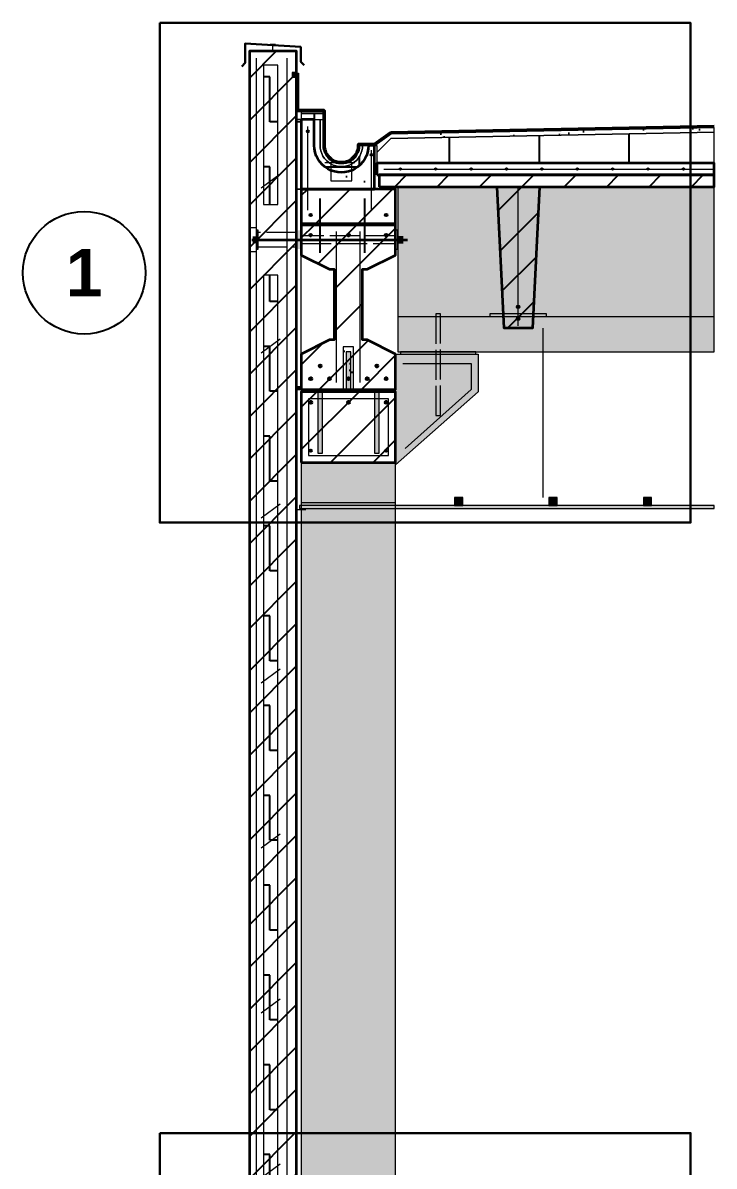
# Model space of a CAD drawing. Header units: millimetres. Extents: x 6 to 4194, y 6 to 5934.
# Drawn here: x 2534 to 3120, y 2162 to 3132 of the extents above; entities that cross this region are included whole.
import ezdxf
from ezdxf.enums import TextEntityAlignment as Align

# ---------------------------------------------------------------- set-up
doc = ezdxf.new("R2010")
doc.units = ezdxf.units.MM
doc.header["$LTSCALE"] = 20
doc.linetypes.add('DASHED', pattern=[1.524, 1.27, -0.254])
for name, color, linetype in [('A-ACERO', 250, 'Continuous'), ('A-AISLACION-EPS', 50, 'Continuous'), ('A-AISLACION-LANA', 40, 'Continuous'), ('A-ALUMINIO', 253, 'Continuous'), ('A-ARMADURAS', 14, 'Continuous'), ('A-BARRERAS-MEMBRANAS', 7, 'Continuous'), ('A-CONTORNOS', 7, 'Continuous'), ('A-GROUT', 251, 'Continuous'), ('A-HORMIGON-INSITU', 33, 'Continuous'), ('A-HORMIGON-PREMOLDEADO', 8, 'Continuous'), ('A-MORTERO-CARPETAS', 252, 'Continuous'), ('A-NEOPRENO-SELLADORES', 7, 'Continuous'), ('A-PROYECCION-OCULTO', 8, 'DASHED'), ('A-VISTA', 8, 'Continuous'), ('X-REFERENCIAS', 1, 'Continuous')]:
    doc.layers.add(name, color=color, linetype=linetype)
doc.styles.add('ARIAL-B', font='arialbd.ttf')

msp = doc.modelspace()

# ---------------------------------------------------------------- hatches: boundary and pattern name
at = {"layer": 'A-ACERO', "true_color": 0x888888}
h = msp.add_hatch(color=252, dxfattribs=at)
h.dxf.hatch_style = 1
h.paths.add_polyline_path([(2726, 3108), (2766, 3108), (2766, 3109.2), (2726, 3109.2)])
at = {"layer": 'A-ACERO', "true_color": 0x3b3b3b}
h = msp.add_hatch(color=250, dxfattribs=at)
h.dxf.hatch_style = 1
h.paths.add_polyline_path([(2732, 2940), (2733.6, 2940), (2733.6, 2956), (2732, 2956)])
h = msp.add_hatch(color=250, dxfattribs=at)
h.dxf.hatch_style = 1
h.paths.add_polyline_path([(2850, 2940), (2852, 2940), (2852, 2956), (2850, 2956)])
h = msp.add_hatch(color=250, dxfattribs=at)
h.dxf.hatch_style = 1
h.paths.add_polyline_path([(2808, 2819), (2812, 2819), (2812, 2853), (2808, 2853)])
h = msp.add_hatch(color=250, dxfattribs=at)
h.dxf.hatch_style = 1
h.paths.add_polyline_path([(2784, 2767), (2788, 2767), (2788, 2819), (2784, 2819)])
h = msp.add_hatch(color=250, dxfattribs=at)
h.dxf.hatch_style = 1
h.paths.add_polyline_path([(2832, 2767), (2836, 2767), (2836, 2819), (2832, 2819)])
at = {"layer": 'A-AISLACION-EPS'}
h = msp.add_hatch(dxfattribs=at)
h.set_pattern_fill('ZIGZAG', color=256, scale=6, angle=90)
h.paths.add_polyline_path([(2738, 2978), (2750, 2978), (2750, 3096), (2738, 3096)])
h = msp.add_hatch(dxfattribs=at)
h.set_pattern_fill('ZIGZAG', color=256, scale=6, angle=90)
h.paths.add_polyline_path([(2766, 2991), (2770, 2991), (2770, 3050), (2766, 3050)])
h = msp.add_hatch(dxfattribs=at)
h.set_pattern_fill('ZIGZAG', color=256, scale=6)
h.paths.add_polyline_path([(2770, 3050), (2789, 3050), (2789, 3055), (2770, 3055)])
h = msp.add_hatch(dxfattribs=at)
h.set_pattern_fill('ZIGZAG', color=256, scale=6)
h.paths.add_polyline_path([(2827, 3028), (2826.8, 3025), (2826.22, 3022.05), (2825.25, 3019.2), (2823.92, 3016.5), (2822.25, 3014), (2820.26, 3011.74), (2818, 3009.75), (2815.5, 3008.08), (2812.8, 3006.75), (2809.95, 3005.78), (2807, 3005.2), (2804, 3005), (2801, 3005.2), (2798.05, 3005.78), (2795.2, 3006.75), (2792.5, 3008.08), (2790, 3009.75), (2787.74, 3011.74), (2785.75, 3014), (2784.08, 3016.5), (2782.75, 3019.2), (2781.78, 3022.05), (2781.2, 3025), (2781, 3028), (2781, 3050), (2786, 3050), (2786, 3028), (2786.15, 3025.65), (2786.61, 3023.34), (2787.37, 3021.11), (2788.41, 3019), (2789.72, 3017.04), (2791.27, 3015.27), (2793.04, 3013.72), (2795, 3012.41), (2797.11, 3011.37), (2799.34, 3010.61), (2801.65, 3010.15), (2804, 3010), (2806.35, 3010.15), (2808.66, 3010.61), (2810.89, 3011.37), (2813, 3012.41), (2814.96, 3013.72), (2816.73, 3015.27), (2818.28, 3017.04), (2819.59, 3019), (2820.63, 3021.11), (2821.39, 3023.34), (2821.85, 3025.65), (2822, 3028)])
h = msp.add_hatch(dxfattribs=at)
h.set_pattern_fill('ZIGZAG', color=256, scale=6)
h.paths.add_polyline_path([(2834, 3013.6), (3120, 3013.6), (3120, 3039.32), (2846, 3033.84), (2834, 3022)])
h = msp.add_hatch(dxfattribs=at)
h.set_pattern_fill('ZIGZAG', color=256, scale=6, angle=90)
h.paths.add_polyline_path([(2738, 2078), (2750, 2078), (2750, 2918), (2738, 2918)])
at = {"layer": 'A-AISLACION-LANA'}
h = msp.add_hatch(dxfattribs=at)
h.set_pattern_fill('INSUL', color=256, scale=3, angle=90)
h.paths.add_polyline_path([(2766, 2821), (2770, 2821), (2770, 2991), (2766, 2991)])
at = {"layer": 'A-ALUMINIO', "true_color": 0x9aa3ab}
h = msp.add_hatch(color=253, dxfattribs=at)
h.dxf.hatch_style = 1
h.paths.add_polyline_path([(2900, 2722.5), (2907, 2722.5), (2907, 2729.4), (2900, 2729.4)])
h = msp.add_hatch(color=253, dxfattribs=at)
h.dxf.hatch_style = 1
h.paths.add_polyline_path([(2980, 2722.5), (2987, 2722.5), (2987, 2729.4), (2980, 2729.4)])
h = msp.add_hatch(color=253, dxfattribs=at)
h.dxf.hatch_style = 1
h.paths.add_polyline_path([(3060, 2722.5), (3067, 2722.5), (3067, 2729.4), (3060, 2729.4)])
at = {"layer": 'A-ARMADURAS'}
h = msp.add_hatch(color=256, dxfattribs=at)
h.dxf.hatch_style = 1
h.paths.add_polyline_path([(2776.48, 3040), (2776.44, 3040.27), (2776.31, 3040.52), (2776.12, 3040.71), (2775.87, 3040.84), (2775.6, 3040.88), (2775.33, 3040.84), (2775.08, 3040.71), (2774.89, 3040.52), (2774.76, 3040.27), (2774.72, 3040), (2774.76, 3039.73), (2774.89, 3039.48), (2775.08, 3039.29), (2775.33, 3039.16), (2775.6, 3039.12), (2775.87, 3039.16), (2776.12, 3039.29), (2776.31, 3039.48), (2776.44, 3039.73)])
h = msp.add_hatch(color=256, dxfattribs=at)
h.dxf.hatch_style = 1
h.paths.add_polyline_path([(2830.48, 3020), (2830.44, 3020.27), (2830.31, 3020.52), (2830.12, 3020.71), (2829.87, 3020.84), (2829.6, 3020.88), (2829.33, 3020.84), (2829.08, 3020.71), (2828.89, 3020.52), (2828.76, 3020.27), (2828.72, 3020), (2828.76, 3019.73), (2828.89, 3019.48), (2829.08, 3019.29), (2829.33, 3019.16), (2829.6, 3019.12), (2829.87, 3019.16), (2830.12, 3019.29), (2830.31, 3019.48), (2830.44, 3019.73)])
h = msp.add_hatch(color=256, dxfattribs=at)
h.dxf.hatch_style = 1
h.paths.add_polyline_path([(2854.68, 3008), (2854.65, 3008.21), (2854.55, 3008.4), (2854.4, 3008.55), (2854.21, 3008.65), (2854, 3008.68), (2853.79, 3008.65), (2853.6, 3008.55), (2853.45, 3008.4), (2853.35, 3008.21), (2853.32, 3008), (2853.35, 3007.79), (2853.45, 3007.6), (2853.6, 3007.45), (2853.79, 3007.35), (2854, 3007.32), (2854.21, 3007.35), (2854.4, 3007.45), (2854.55, 3007.6), (2854.65, 3007.79)])
h = msp.add_hatch(color=256, dxfattribs=at)
h.dxf.hatch_style = 1
h.paths.add_polyline_path([(2884.68, 3008), (2884.65, 3008.21), (2884.55, 3008.4), (2884.4, 3008.55), (2884.21, 3008.65), (2884, 3008.68), (2883.79, 3008.65), (2883.6, 3008.55), (2883.45, 3008.4), (2883.35, 3008.21), (2883.32, 3008), (2883.35, 3007.79), (2883.45, 3007.6), (2883.6, 3007.45), (2883.79, 3007.35), (2884, 3007.32), (2884.21, 3007.35), (2884.4, 3007.45), (2884.55, 3007.6), (2884.65, 3007.79)])
h = msp.add_hatch(color=256, dxfattribs=at)
h.dxf.hatch_style = 1
h.paths.add_polyline_path([(2914.68, 3008), (2914.65, 3008.21), (2914.55, 3008.4), (2914.4, 3008.55), (2914.21, 3008.65), (2914, 3008.68), (2913.79, 3008.65), (2913.6, 3008.55), (2913.45, 3008.4), (2913.35, 3008.21), (2913.32, 3008), (2913.35, 3007.79), (2913.45, 3007.6), (2913.6, 3007.45), (2913.79, 3007.35), (2914, 3007.32), (2914.21, 3007.35), (2914.4, 3007.45), (2914.55, 3007.6), (2914.65, 3007.79)])
h = msp.add_hatch(color=256, dxfattribs=at)
h.dxf.hatch_style = 1
h.paths.add_polyline_path([(2944.68, 3008), (2944.65, 3008.21), (2944.55, 3008.4), (2944.4, 3008.55), (2944.21, 3008.65), (2944, 3008.68), (2943.79, 3008.65), (2943.6, 3008.55), (2943.45, 3008.4), (2943.35, 3008.21), (2943.32, 3008), (2943.35, 3007.79), (2943.45, 3007.6), (2943.6, 3007.45), (2943.79, 3007.35), (2944, 3007.32), (2944.21, 3007.35), (2944.4, 3007.45), (2944.55, 3007.6), (2944.65, 3007.79)])
h = msp.add_hatch(color=256, dxfattribs=at)
h.dxf.hatch_style = 1
h.paths.add_polyline_path([(2974.68, 3008), (2974.65, 3008.21), (2974.55, 3008.4), (2974.4, 3008.55), (2974.21, 3008.65), (2974, 3008.68), (2973.79, 3008.65), (2973.6, 3008.55), (2973.45, 3008.4), (2973.35, 3008.21), (2973.32, 3008), (2973.35, 3007.79), (2973.45, 3007.6), (2973.6, 3007.45), (2973.79, 3007.35), (2974, 3007.32), (2974.21, 3007.35), (2974.4, 3007.45), (2974.55, 3007.6), (2974.65, 3007.79)])
h = msp.add_hatch(color=256, dxfattribs=at)
h.dxf.hatch_style = 1
h.paths.add_polyline_path([(3004.68, 3008), (3004.65, 3008.21), (3004.55, 3008.4), (3004.4, 3008.55), (3004.21, 3008.65), (3004, 3008.68), (3003.79, 3008.65), (3003.6, 3008.55), (3003.45, 3008.4), (3003.35, 3008.21), (3003.32, 3008), (3003.35, 3007.79), (3003.45, 3007.6), (3003.6, 3007.45), (3003.79, 3007.35), (3004, 3007.32), (3004.21, 3007.35), (3004.4, 3007.45), (3004.55, 3007.6), (3004.65, 3007.79)])
h = msp.add_hatch(color=256, dxfattribs=at)
h.dxf.hatch_style = 1
h.paths.add_polyline_path([(3034.68, 3008), (3034.65, 3008.21), (3034.55, 3008.4), (3034.4, 3008.55), (3034.21, 3008.65), (3034, 3008.68), (3033.79, 3008.65), (3033.6, 3008.55), (3033.45, 3008.4), (3033.35, 3008.21), (3033.32, 3008), (3033.35, 3007.79), (3033.45, 3007.6), (3033.6, 3007.45), (3033.79, 3007.35), (3034, 3007.32), (3034.21, 3007.35), (3034.4, 3007.45), (3034.55, 3007.6), (3034.65, 3007.79)])
h = msp.add_hatch(color=256, dxfattribs=at)
h.dxf.hatch_style = 1
h.paths.add_polyline_path([(3064.68, 3008), (3064.65, 3008.21), (3064.55, 3008.4), (3064.4, 3008.55), (3064.21, 3008.65), (3064, 3008.68), (3063.79, 3008.65), (3063.6, 3008.55), (3063.45, 3008.4), (3063.35, 3008.21), (3063.32, 3008), (3063.35, 3007.79), (3063.45, 3007.6), (3063.6, 3007.45), (3063.79, 3007.35), (3064, 3007.32), (3064.21, 3007.35), (3064.4, 3007.45), (3064.55, 3007.6), (3064.65, 3007.79)])
h = msp.add_hatch(color=256, dxfattribs=at)
h.dxf.hatch_style = 1
h.paths.add_polyline_path([(3094.68, 3008), (3094.65, 3008.21), (3094.55, 3008.4), (3094.4, 3008.55), (3094.21, 3008.65), (3094, 3008.68), (3093.79, 3008.65), (3093.6, 3008.55), (3093.45, 3008.4), (3093.35, 3008.21), (3093.32, 3008), (3093.35, 3007.79), (3093.45, 3007.6), (3093.6, 3007.45), (3093.79, 3007.35), (3094, 3007.32), (3094.21, 3007.35), (3094.4, 3007.45), (3094.55, 3007.6), (3094.65, 3007.79)])
h = msp.add_hatch(color=256, dxfattribs=at)
h.dxf.hatch_style = 1
h.paths.add_polyline_path([(2779.04, 2969), (2778.99, 2969.32), (2778.84, 2969.61), (2778.61, 2969.84), (2778.32, 2969.99), (2778, 2970.04), (2777.68, 2969.99), (2777.39, 2969.84), (2777.16, 2969.61), (2777.01, 2969.32), (2776.96, 2969), (2777.01, 2968.68), (2777.16, 2968.39), (2777.39, 2968.16), (2777.68, 2968.01), (2778, 2967.96), (2778.32, 2968.01), (2778.61, 2968.16), (2778.84, 2968.39), (2778.99, 2968.68)])
h = msp.add_hatch(color=256, dxfattribs=at)
h.dxf.hatch_style = 1
h.paths.add_polyline_path([(2843.04, 2969), (2842.99, 2969.32), (2842.84, 2969.61), (2842.61, 2969.84), (2842.32, 2969.99), (2842, 2970.04), (2841.68, 2969.99), (2841.39, 2969.84), (2841.16, 2969.61), (2841.01, 2969.32), (2840.96, 2969), (2841.01, 2968.68), (2841.16, 2968.39), (2841.39, 2968.16), (2841.68, 2968.01), (2842, 2967.96), (2842.32, 2968.01), (2842.61, 2968.16), (2842.84, 2968.39), (2842.99, 2968.68)])
h = msp.add_hatch(color=256, dxfattribs=at)
h.dxf.hatch_style = 1
h.paths.add_polyline_path([(2779.12, 2952), (2779.07, 2952.35), (2778.91, 2952.66), (2778.66, 2952.91), (2778.35, 2953.07), (2778, 2953.12), (2777.65, 2953.07), (2777.34, 2952.91), (2777.09, 2952.66), (2776.93, 2952.35), (2776.88, 2952), (2776.93, 2951.65), (2777.09, 2951.34), (2777.34, 2951.09), (2777.65, 2950.93), (2778, 2950.88), (2778.35, 2950.93), (2778.66, 2951.09), (2778.91, 2951.34), (2779.07, 2951.65)])
h = msp.add_hatch(color=256, dxfattribs=at)
h.dxf.hatch_style = 1
h.paths.add_polyline_path([(2811.12, 2952), (2811.07, 2952.35), (2810.91, 2952.66), (2810.66, 2952.91), (2810.35, 2953.07), (2810, 2953.12), (2809.65, 2953.07), (2809.34, 2952.91), (2809.09, 2952.66), (2808.93, 2952.35), (2808.88, 2952), (2808.93, 2951.65), (2809.09, 2951.34), (2809.34, 2951.09), (2809.65, 2950.93), (2810, 2950.88), (2810.35, 2950.93), (2810.66, 2951.09), (2810.91, 2951.34), (2811.07, 2951.65)])
h = msp.add_hatch(color=256, dxfattribs=at)
h.dxf.hatch_style = 1
h.paths.add_polyline_path([(2843.12, 2952), (2843.07, 2952.35), (2842.91, 2952.66), (2842.66, 2952.91), (2842.35, 2953.07), (2842, 2953.12), (2841.65, 2953.07), (2841.34, 2952.91), (2841.09, 2952.66), (2840.93, 2952.35), (2840.88, 2952), (2840.93, 2951.65), (2841.09, 2951.34), (2841.34, 2951.09), (2841.65, 2950.93), (2842, 2950.88), (2842.35, 2950.93), (2842.66, 2951.09), (2842.91, 2951.34), (2843.07, 2951.65)])
h = msp.add_hatch(color=256, dxfattribs=at)
h.dxf.hatch_style = 1
h.paths.add_polyline_path([(2955.2, 2891), (2955.14, 2891.37), (2954.97, 2891.71), (2954.71, 2891.97), (2954.37, 2892.14), (2954, 2892.2), (2953.63, 2892.14), (2953.29, 2891.97), (2953.03, 2891.71), (2952.86, 2891.37), (2952.8, 2891), (2952.86, 2890.63), (2953.03, 2890.29), (2953.29, 2890.03), (2953.63, 2889.86), (2954, 2889.8), (2954.37, 2889.86), (2954.71, 2890.03), (2954.97, 2890.29), (2955.14, 2890.63)])
h = msp.add_hatch(color=256, dxfattribs=at)
h.dxf.hatch_style = 1
h.paths.add_polyline_path([(2955.2, 2881), (2955.14, 2881.37), (2954.97, 2881.71), (2954.71, 2881.97), (2954.37, 2882.14), (2954, 2882.2), (2953.63, 2882.14), (2953.29, 2881.97), (2953.03, 2881.71), (2952.86, 2881.37), (2952.8, 2881), (2952.86, 2880.63), (2953.03, 2880.29), (2953.29, 2880.03), (2953.63, 2879.86), (2954, 2879.8), (2954.37, 2879.86), (2954.71, 2880.03), (2954.97, 2880.29), (2955.14, 2880.63)])
h = msp.add_hatch(color=256, dxfattribs=at)
h.dxf.hatch_style = 1
h.paths.add_polyline_path([(2787.28, 2841), (2787.22, 2841.4), (2787.04, 2841.75), (2786.75, 2842.04), (2786.4, 2842.22), (2786, 2842.28), (2785.6, 2842.22), (2785.25, 2842.04), (2784.96, 2841.75), (2784.78, 2841.4), (2784.72, 2841), (2784.78, 2840.6), (2784.96, 2840.25), (2785.25, 2839.96), (2785.6, 2839.78), (2786, 2839.72), (2786.4, 2839.78), (2786.75, 2839.96), (2787.04, 2840.25), (2787.22, 2840.6)])
h = msp.add_hatch(color=256, dxfattribs=at)
h.dxf.hatch_style = 1
h.paths.add_polyline_path([(2835.28, 2841), (2835.22, 2841.4), (2835.04, 2841.75), (2834.75, 2842.04), (2834.4, 2842.22), (2834, 2842.28), (2833.6, 2842.22), (2833.25, 2842.04), (2832.96, 2841.75), (2832.78, 2841.4), (2832.72, 2841), (2832.78, 2840.6), (2832.96, 2840.25), (2833.25, 2839.96), (2833.6, 2839.78), (2834, 2839.72), (2834.4, 2839.78), (2834.75, 2839.96), (2835.04, 2840.25), (2835.22, 2840.6)])
h = msp.add_hatch(color=256, dxfattribs=at)
h.dxf.hatch_style = 1
h.paths.add_polyline_path([(2779.28, 2830), (2779.22, 2830.4), (2779.04, 2830.75), (2778.75, 2831.04), (2778.4, 2831.22), (2778, 2831.28), (2777.6, 2831.22), (2777.25, 2831.04), (2776.96, 2830.75), (2776.78, 2830.4), (2776.72, 2830), (2776.78, 2829.6), (2776.96, 2829.25), (2777.25, 2828.96), (2777.6, 2828.78), (2778, 2828.72), (2778.4, 2828.78), (2778.75, 2828.96), (2779.04, 2829.25), (2779.22, 2829.6)])
h = msp.add_hatch(color=256, dxfattribs=at)
h.dxf.hatch_style = 1
h.paths.add_polyline_path([(2795.28, 2830), (2795.22, 2830.4), (2795.04, 2830.75), (2794.75, 2831.04), (2794.4, 2831.22), (2794, 2831.28), (2793.6, 2831.22), (2793.25, 2831.04), (2792.96, 2830.75), (2792.78, 2830.4), (2792.72, 2830), (2792.78, 2829.6), (2792.96, 2829.25), (2793.25, 2828.96), (2793.6, 2828.78), (2794, 2828.72), (2794.4, 2828.78), (2794.75, 2828.96), (2795.04, 2829.25), (2795.22, 2829.6)])
h = msp.add_hatch(color=256, dxfattribs=at)
h.dxf.hatch_style = 1
h.paths.add_polyline_path([(2811.28, 2830), (2811.22, 2830.4), (2811.04, 2830.75), (2810.75, 2831.04), (2810.4, 2831.22), (2810, 2831.28), (2809.6, 2831.22), (2809.25, 2831.04), (2808.96, 2830.75), (2808.78, 2830.4), (2808.72, 2830), (2808.78, 2829.6), (2808.96, 2829.25), (2809.25, 2828.96), (2809.6, 2828.78), (2810, 2828.72), (2810.4, 2828.78), (2810.75, 2828.96), (2811.04, 2829.25), (2811.22, 2829.6)])
h = msp.add_hatch(color=256, dxfattribs=at)
h.dxf.hatch_style = 1
h.paths.add_polyline_path([(2827.28, 2830), (2827.22, 2830.4), (2827.04, 2830.75), (2826.75, 2831.04), (2826.4, 2831.22), (2826, 2831.28), (2825.6, 2831.22), (2825.25, 2831.04), (2824.96, 2830.75), (2824.78, 2830.4), (2824.72, 2830), (2824.78, 2829.6), (2824.96, 2829.25), (2825.25, 2828.96), (2825.6, 2828.78), (2826, 2828.72), (2826.4, 2828.78), (2826.75, 2828.96), (2827.04, 2829.25), (2827.22, 2829.6)])
h = msp.add_hatch(color=256, dxfattribs=at)
h.dxf.hatch_style = 1
h.paths.add_polyline_path([(2843.28, 2830), (2843.22, 2830.4), (2843.04, 2830.75), (2842.75, 2831.04), (2842.4, 2831.22), (2842, 2831.28), (2841.6, 2831.22), (2841.25, 2831.04), (2840.96, 2830.75), (2840.78, 2830.4), (2840.72, 2830), (2840.78, 2829.6), (2840.96, 2829.25), (2841.25, 2828.96), (2841.6, 2828.78), (2842, 2828.72), (2842.4, 2828.78), (2842.75, 2828.96), (2843.04, 2829.25), (2843.22, 2829.6)])
h = msp.add_hatch(color=256, dxfattribs=at)
h.dxf.hatch_style = 1
h.paths.add_polyline_path([(2779.2, 2810), (2779.14, 2810.37), (2778.97, 2810.71), (2778.71, 2810.97), (2778.37, 2811.14), (2778, 2811.2), (2777.63, 2811.14), (2777.29, 2810.97), (2777.03, 2810.71), (2776.86, 2810.37), (2776.8, 2810), (2776.86, 2809.63), (2777.03, 2809.29), (2777.29, 2809.03), (2777.63, 2808.86), (2778, 2808.8), (2778.37, 2808.86), (2778.71, 2809.03), (2778.97, 2809.29), (2779.14, 2809.63)])
h = msp.add_hatch(color=256, dxfattribs=at)
h.dxf.hatch_style = 1
h.paths.add_polyline_path([(2811.2, 2810), (2811.14, 2810.37), (2810.97, 2810.71), (2810.71, 2810.97), (2810.37, 2811.14), (2810, 2811.2), (2809.63, 2811.14), (2809.29, 2810.97), (2809.03, 2810.71), (2808.86, 2810.37), (2808.8, 2810), (2808.86, 2809.63), (2809.03, 2809.29), (2809.29, 2809.03), (2809.63, 2808.86), (2810, 2808.8), (2810.37, 2808.86), (2810.71, 2809.03), (2810.97, 2809.29), (2811.14, 2809.63)])
h = msp.add_hatch(color=256, dxfattribs=at)
h.dxf.hatch_style = 1
h.paths.add_polyline_path([(2843.2, 2810), (2843.14, 2810.37), (2842.97, 2810.71), (2842.71, 2810.97), (2842.37, 2811.14), (2842, 2811.2), (2841.63, 2811.14), (2841.29, 2810.97), (2841.03, 2810.71), (2840.86, 2810.37), (2840.8, 2810), (2840.86, 2809.63), (2841.03, 2809.29), (2841.29, 2809.03), (2841.63, 2808.86), (2842, 2808.8), (2842.37, 2808.86), (2842.71, 2809.03), (2842.97, 2809.29), (2843.14, 2809.63)])
h = msp.add_hatch(color=256, dxfattribs=at)
h.dxf.hatch_style = 1
h.paths.add_polyline_path([(2778.96, 2769), (2778.91, 2769.3), (2778.78, 2769.56), (2778.56, 2769.78), (2778.3, 2769.91), (2778, 2769.96), (2777.7, 2769.91), (2777.44, 2769.78), (2777.22, 2769.56), (2777.09, 2769.3), (2777.04, 2769), (2777.09, 2768.7), (2777.22, 2768.44), (2777.44, 2768.22), (2777.7, 2768.09), (2778, 2768.04), (2778.3, 2768.09), (2778.56, 2768.22), (2778.78, 2768.44), (2778.91, 2768.7)])
h = msp.add_hatch(color=256, dxfattribs=at)
h.dxf.hatch_style = 1
h.paths.add_polyline_path([(2842.96, 2769), (2842.91, 2769.3), (2842.78, 2769.56), (2842.56, 2769.78), (2842.3, 2769.91), (2842, 2769.96), (2841.7, 2769.91), (2841.44, 2769.78), (2841.22, 2769.56), (2841.09, 2769.3), (2841.04, 2769), (2841.09, 2768.7), (2841.22, 2768.44), (2841.44, 2768.22), (2841.7, 2768.09), (2842, 2768.04), (2842.3, 2768.09), (2842.56, 2768.22), (2842.78, 2768.44), (2842.91, 2768.7)])
at = {"layer": 'A-BARRERAS-MEMBRANAS', "true_color": 0x000000}
h = msp.add_hatch(color=18, dxfattribs=at)
h.dxf.hatch_style = 1
h.paths.add_polyline_path([(2834, 3013), (3120, 3013), (3120, 3013.6), (2834, 3013.6)])
at = {"layer": 'A-GROUT'}
h = msp.add_hatch(dxfattribs=at)
h.set_pattern_fill('AR-SAND', color=256, scale=0.4)
h.paths.add_polyline_path([(2832, 2991), (2836, 2991), (2836, 3003), (2832, 3003)])
h = msp.add_hatch(dxfattribs=at)
h.set_pattern_fill('AR-SAND', color=256, scale=0.4)
h.paths.add_polyline_path([(2770, 2960), (2850, 2960), (2850, 2962), (2770, 2962)])
h = msp.add_hatch(dxfattribs=at)
h.set_pattern_fill('AR-SAND', color=256, scale=0.4)
h.paths.add_polyline_path([(2805.6, 2821), (2814.4, 2821), (2814.4, 2857), (2805.6, 2857)])
at = {"layer": 'A-HORMIGON-INSITU'}
h = msp.add_hatch(dxfattribs=at)
h.set_pattern_fill('AR-CONC', color=256, scale=1.2)
h.paths.add_polyline_path([(2770, 2991), (2832, 2991), (2832, 3028), (2827, 3028), (2826.8, 3025), (2826.22, 3022.05), (2825.25, 3019.2), (2823.92, 3016.5), (2822.25, 3014), (2820.26, 3011.74), (2818, 3009.75), (2815.5, 3008.08), (2812.8, 3006.75), (2809.95, 3005.78), (2807, 3005.2), (2804, 3005), (2801, 3005.2), (2798.05, 3005.78), (2795.2, 3006.75), (2792.5, 3008.08), (2790, 3009.75), (2787.74, 3011.74), (2785.75, 3014), (2784.08, 3016.5), (2782.75, 3019.2), (2781.78, 3022.05), (2781.2, 3025), (2781, 3028), (2781, 3050), (2770, 3050)])
h = msp.add_hatch(dxfattribs=at)
h.set_pattern_fill('AR-CONC', color=256, scale=1.2)
h.paths.add_polyline_path([(2834, 3003), (3120, 3003), (3120, 3013), (2834, 3013)])
at = {"layer": 'A-HORMIGON-PREMOLDEADO'}
h = msp.add_hatch(dxfattribs=at)
h.set_pattern_fill('ANSI31', color=256, scale=8)
h.paths.add_polyline_path([(2726, 1212), (2766, 1212), (2766, 3108), (2726, 3108)])
h = msp.add_hatch(dxfattribs=at)
h.set_pattern_fill('ANSI31', color=256, scale=8)
h.paths.add_polyline_path([(2836, 2993), (3120, 2993), (3120, 3003), (2836, 3003)])
h = msp.add_hatch(dxfattribs=at)
h.set_pattern_fill('ANSI31', color=256, scale=8)
h.paths.add_polyline_path([(2770, 2961.6), (2850, 2961.6), (2850, 2991), (2770, 2991)])
h = msp.add_hatch(dxfattribs=at)
h.set_pattern_fill('ANSI31', color=256, scale=8)
h.paths.add_polyline_path([(2936, 2993), (2972, 2993), (2966, 2873), (2942, 2873)])
h = msp.add_hatch(dxfattribs=at)
h.set_pattern_fill('ANSI31', color=256, scale=8)
h.paths.add_polyline_path([(2770, 2821), (2850, 2821), (2850, 2851), (2826, 2863), (2822, 2863), (2822, 2923), (2826, 2923), (2850, 2935), (2850, 2961), (2770, 2961), (2770, 2935), (2794, 2923), (2798, 2923), (2798, 2863), (2794, 2863), (2770, 2851)])
h = msp.add_hatch(dxfattribs=at)
h.set_pattern_fill('ANSI31', color=256, scale=8)
h.paths.add_polyline_path([(2770, 2759), (2850, 2759), (2850, 2819), (2770, 2819)])
at = {"layer": 'A-MORTERO-CARPETAS'}
h = msp.add_hatch(dxfattribs=at)
h.set_pattern_fill('AR-SAND', color=256, scale=0.6)
h.paths.add_polyline_path([(2770, 3055), (2789, 3055), (2789, 3057), (2770, 3057)])
h = msp.add_hatch(dxfattribs=at)
h.set_pattern_fill('AR-SAND', color=256, scale=0.6)
h.paths.add_polyline_path([(2822, 3028), (2821.85, 3025.65), (2821.39, 3023.34), (2820.63, 3021.11), (2819.59, 3019), (2818.28, 3017.04), (2816.73, 3015.27), (2814.96, 3013.72), (2813, 3012.41), (2810.89, 3011.37), (2808.66, 3010.61), (2806.35, 3010.15), (2804, 3010), (2801.65, 3010.15), (2799.34, 3010.61), (2797.11, 3011.37), (2795, 3012.41), (2793.04, 3013.72), (2791.27, 3015.27), (2789.72, 3017.04), (2788.41, 3019), (2787.37, 3021.11), (2786.61, 3023.34), (2786.15, 3025.65), (2786, 3028), (2786, 3050), (2789, 3050), (2789, 3028), (2789.13, 3026.04), (2789.51, 3024.12), (2790.14, 3022.26), (2791.01, 3020.5), (2792.1, 3018.87), (2793.39, 3017.39), (2794.87, 3016.1), (2796.5, 3015.01), (2798.26, 3014.14), (2800.12, 3013.51), (2802.04, 3013.13), (2804, 3013), (2805.96, 3013.13), (2807.88, 3013.51), (2809.74, 3014.14), (2811.5, 3015.01), (2813.13, 3016.1), (2814.61, 3017.39), (2815.9, 3018.87), (2816.99, 3020.5), (2817.86, 3022.26), (2818.49, 3024.12), (2818.87, 3026.04), (2819, 3028)])
h = msp.add_hatch(dxfattribs=at)
h.set_pattern_fill('AR-SAND', color=256, scale=0.6)
h.paths.add_polyline_path([(2834, 3022), (2846, 3033.84), (3120, 3039.32), (3120, 3043.32), (2846, 3037.84), (2832, 3028), (2834, 3028)])
h = msp.add_hatch(dxfattribs=at)
h.set_pattern_fill('AR-SAND', color=256, scale=0.6)
h.paths.add_polyline_path([(2726, 2938), (2732, 2938), (2732, 2958), (2726, 2958)])
at = {"layer": 'A-NEOPRENO-SELLADORES', "true_color": 0x222222}
h = msp.add_hatch(color=250, dxfattribs=at)
h.dxf.hatch_style = 1
h.paths.add_polyline_path([(2743.6, 3113.2), (2748.4, 3113.2), (2748.4, 3114.4), (2743.6, 3114.4)])
h = msp.add_hatch(color=250, dxfattribs=at)
h.dxf.hatch_style = 1
h.paths.add_polyline_path([(2762.6, 3086.2), (2765.8, 3086.2), (2765.8, 3089.8), (2762.6, 3089.8)])
at = {"layer": 'A-NEOPRENO-SELLADORES', "true_color": 0x111111}
h = msp.add_hatch(color=250, dxfattribs=at)
h.dxf.hatch_style = 1
h.paths.add_polyline_path([(2838, 2991), (2849, 2991), (2849, 2993), (2838, 2993)])
at = {"layer": 'A-NEOPRENO-SELLADORES', "true_color": 0x222222}
h = msp.add_hatch(color=250, dxfattribs=at)
h.dxf.hatch_style = 1
h.paths.add_polyline_path([(2728.8, 2945), (2732, 2945), (2732, 2951), (2728.8, 2951)])
at = {"layer": 'A-NEOPRENO-SELLADORES', "true_color": 0x111111}
h = msp.add_hatch(color=250, dxfattribs=at)
h.dxf.hatch_style = 1
h.paths.add_polyline_path([(2766.4, 2940), (2769.6, 2940), (2769.6, 2956), (2766.4, 2956)])
at = {"layer": 'A-NEOPRENO-SELLADORES', "true_color": 0x222222}
h = msp.add_hatch(color=250, dxfattribs=at)
h.dxf.hatch_style = 1
h.paths.add_polyline_path([(2852, 2944.8), (2856.4, 2944.8), (2856.4, 2951.2), (2852, 2951.2)])
at = {"layer": 'A-NEOPRENO-SELLADORES', "true_color": 0x111111}
h = msp.add_hatch(color=250, dxfattribs=at)
h.dxf.hatch_style = 1
h.paths.add_polyline_path([(2930, 2883), (2978, 2883), (2978, 2885), (2930, 2885)])
h = msp.add_hatch(color=250, dxfattribs=at)
h.dxf.hatch_style = 1
h.paths.add_polyline_path([(2854, 2851), (2918, 2851), (2918, 2853), (2854, 2853)])
h = msp.add_hatch(color=250, dxfattribs=at)
h.dxf.hatch_style = 1
h.paths.add_polyline_path([(2766, 2821), (2770, 2821), (2770, 2824), (2766, 2824)])
h = msp.add_hatch(color=250, dxfattribs=at)
h.dxf.hatch_style = 1
h.paths.add_polyline_path([(2770, 2819), (2850, 2819), (2850, 2821), (2770, 2821)])
at = {"layer": 'A-VISTA', "true_color": 0xe9ebed}
h = msp.add_hatch(color=7, dxfattribs=at)
h.dxf.hatch_style = 1
h.paths.add_polyline_path([(2852, 2853), (3120, 2853), (3120, 2993), (2852, 2993)])
at = {"layer": 'A-VISTA', "true_color": 0xe3e6e8}
h = msp.add_hatch(color=254, dxfattribs=at)
h.dxf.hatch_style = 1
h.paths.add_polyline_path([(2850, 2851), (2920, 2851), (2920, 2819), (2850, 2757)])
at = {"layer": 'A-VISTA', "true_color": 0xeceeef}
h = msp.add_hatch(color=7, dxfattribs=at)
h.dxf.hatch_style = 1
h.paths.add_polyline_path([(2770, 2113), (2850, 2113), (2850, 2759), (2770, 2759)])
at = {"layer": 'A-VISTA', "true_color": 0xf2f2f2}
h = msp.add_hatch(color=7, dxfattribs=at)
h.dxf.hatch_style = 1
h.paths.add_polyline_path([(2768.4, 2720), (3120, 2720), (3120, 2722.5), (2768.4, 2722.5)])

# ---------------------------------------------------------------- linework, layer by layer
at = {"layer": 'A-ARMADURAS', "lineweight": 13}
for points in [[(2732, 1218), (2732, 3102)], [(2758, 1218), (2758, 3102)], [(2840, 3008), (3120, 3008)], [(2954, 2875), (2954, 2993)], [(2800, 2827), (2800, 2955)], [(2820, 2827), (2820, 2955)], [(2856, 2843), (2914, 2843), (2914, 2821), (2858, 2771)], [(2776, 2765), (2844, 2765), (2844, 2813), (2776, 2813), (2776, 2765)]]:
    msp.add_lwpolyline(points, dxfattribs=at)
at = {"layer": 'A-ARMADURAS', "lineweight": 18}
for points in [[(2775.6, 2973), (2775.6, 3044)], [(2829.6, 2973), (2829.6, 3024)]]:
    msp.add_lwpolyline(points, dxfattribs=at)
at = {"layer": 'A-ARMADURAS', "lineweight": 25}
for points in [[(2786, 2937), (2786, 2983)], [(2824, 2937), (2824, 2983)]]:
    msp.add_lwpolyline(points, dxfattribs=at)
at = {"layer": 'A-ARMADURAS'}
for centre, radius in [((2775.6, 3040), 0.88), ((2829.6, 3020), 0.88), ((2854, 3008), 0.68), ((2884, 3008), 0.68), ((2914, 3008), 0.68), ((2944, 3008), 0.68), ((2974, 3008), 0.68), ((3004, 3008), 0.68), ((3034, 3008), 0.68), ((3064, 3008), 0.68), ((3094, 3008), 0.68), ((2778, 2969), 1.04), ((2842, 2969), 1.04), ((2778, 2952), 1.12), ((2810, 2952), 1.12), ((2842, 2952), 1.12), ((2954, 2891), 1.2), ((2954, 2881), 1.2), ((2786, 2841), 1.28), ((2834, 2841), 1.28), ((2778, 2830), 1.28), ((2794, 2830), 1.28), ((2810, 2830), 1.28), ((2826, 2830), 1.28), ((2842, 2830), 1.28), ((2778, 2810), 1.2), ((2810, 2810), 1.2), ((2842, 2810), 1.2), ((2778, 2769), 0.96), ((2842, 2769), 0.96)]:
    msp.add_circle(centre, radius, dxfattribs=at)
at = {"layer": 'A-CONTORNOS', "lineweight": 30}
msp.add_lwpolyline([(2719.6, 3095), (2722.4, 3098), (2722.4, 3114.4), (2769.6, 3111.6), (2769.6, 3099), (2772.4, 3096)], dxfattribs=at)
at = {"layer": 'A-CONTORNOS', "lineweight": 18}
for points in [[(2746, 3108), (2746, 3114)], [(2762.8, 3089.2), (2767.6, 3089.2), (2767.6, 3078)], [(2736, 2992), (2752, 3004)], [(2736, 2852), (2752, 2864)], [(2766, 2734), (2766, 2719), (2774, 2719)], [(2736, 2712), (2752, 2724)], [(2736, 2572), (2752, 2584)], [(2736, 2432), (2752, 2444)], [(2736, 2292), (2752, 2304)], [(2736, 2152), (2752, 2164)]]:
    msp.add_lwpolyline(points, dxfattribs=at)
at = {"layer": 'A-CONTORNOS', "lineweight": 35}
for points in [[(2726, 1212), (2766, 1212), (2766, 3108), (2726, 3108)], [(2770, 2991), (2832, 2991), (2832, 3028), (2827, 3028), (2826.8, 3025), (2826.22, 3022.05), (2825.25, 3019.2), (2823.92, 3016.5), (2822.25, 3014), (2820.26, 3011.74), (2818, 3009.75), (2815.5, 3008.08), (2812.8, 3006.75), (2809.95, 3005.78), (2807, 3005.2), (2804, 3005), (2801, 3005.2), (2798.05, 3005.78), (2795.2, 3006.75), (2792.5, 3008.08), (2790, 3009.75), (2787.74, 3011.74), (2785.75, 3014), (2784.08, 3016.5), (2782.75, 3019.2), (2781.78, 3022.05), (2781.2, 3025), (2781, 3028), (2781, 3050), (2770, 3050)], [(2834, 3003), (3120, 3003), (3120, 3013), (2834, 3013)], [(2836, 2993), (3120, 2993), (3120, 3003), (2836, 3003)], [(2770, 2961.6), (2850, 2961.6), (2850, 2991), (2770, 2991)], [(2936, 2993), (2972, 2993), (2966, 2873), (2942, 2873)], [(2770, 2821), (2850, 2821), (2850, 2851), (2826, 2863), (2822, 2863), (2822, 2923), (2826, 2923), (2850, 2935), (2850, 2961), (2770, 2961), (2770, 2935), (2794, 2923), (2798, 2923), (2798, 2863), (2794, 2863), (2770, 2851)], [(2770, 2759), (2850, 2759), (2850, 2819), (2770, 2819)]]:
    msp.add_lwpolyline(points, close=True, dxfattribs=at)
at = {"layer": 'A-CONTORNOS', "lineweight": 13}
for points in [[(2738, 2978), (2750, 2978), (2750, 3096), (2738, 3096)], [(2762.4, 3086), (2766, 3086), (2766, 3090), (2762.4, 3090)], [(2770, 3055), (2789, 3055), (2789, 3057), (2770, 3057)], [(2766, 2991), (2770, 2991), (2770, 3050), (2766, 3050)], [(2770, 3050), (2789, 3050), (2789, 3055), (2770, 3055)], [(2827, 3028), (2826.8, 3025), (2826.22, 3022.05), (2825.25, 3019.2), (2823.92, 3016.5), (2822.25, 3014), (2820.26, 3011.74), (2818, 3009.75), (2815.5, 3008.08), (2812.8, 3006.75), (2809.95, 3005.78), (2807, 3005.2), (2804, 3005), (2801, 3005.2), (2798.05, 3005.78), (2795.2, 3006.75), (2792.5, 3008.08), (2790, 3009.75), (2787.74, 3011.74), (2785.75, 3014), (2784.08, 3016.5), (2782.75, 3019.2), (2781.78, 3022.05), (2781.2, 3025), (2781, 3028), (2781, 3050), (2786, 3050), (2786, 3028), (2786.15, 3025.65), (2786.61, 3023.34), (2787.37, 3021.11), (2788.41, 3019), (2789.72, 3017.04), (2791.27, 3015.27), (2793.04, 3013.72), (2795, 3012.41), (2797.11, 3011.37), (2799.34, 3010.61), (2801.65, 3010.15), (2804, 3010), (2806.35, 3010.15), (2808.66, 3010.61), (2810.89, 3011.37), (2813, 3012.41), (2814.96, 3013.72), (2816.73, 3015.27), (2818.28, 3017.04), (2819.59, 3019), (2820.63, 3021.11), (2821.39, 3023.34), (2821.85, 3025.65), (2822, 3028)], [(2822, 3028), (2821.85, 3025.65), (2821.39, 3023.34), (2820.63, 3021.11), (2819.59, 3019), (2818.28, 3017.04), (2816.73, 3015.27), (2814.96, 3013.72), (2813, 3012.41), (2810.89, 3011.37), (2808.66, 3010.61), (2806.35, 3010.15), (2804, 3010), (2801.65, 3010.15), (2799.34, 3010.61), (2797.11, 3011.37), (2795, 3012.41), (2793.04, 3013.72), (2791.27, 3015.27), (2789.72, 3017.04), (2788.41, 3019), (2787.37, 3021.11), (2786.61, 3023.34), (2786.15, 3025.65), (2786, 3028), (2786, 3050), (2789, 3050), (2789, 3028), (2789.13, 3026.04), (2789.51, 3024.12), (2790.14, 3022.26), (2791.01, 3020.5), (2792.1, 3018.87), (2793.39, 3017.39), (2794.87, 3016.1), (2796.5, 3015.01), (2798.26, 3014.14), (2800.12, 3013.51), (2802.04, 3013.13), (2804, 3013), (2805.96, 3013.13), (2807.88, 3013.51), (2809.74, 3014.14), (2811.5, 3015.01), (2813.13, 3016.1), (2814.61, 3017.39), (2815.9, 3018.87), (2816.99, 3020.5), (2817.86, 3022.26), (2818.49, 3024.12), (2818.87, 3026.04), (2819, 3028)], [(2770, 2960), (2850, 2960), (2850, 2962), (2770, 2962)], [(2726, 2938), (2732, 2938), (2732, 2958), (2726, 2958)], [(2732, 2940), (2733.6, 2940), (2733.6, 2956), (2732, 2956)], [(2850, 2940), (2852, 2940), (2852, 2956), (2850, 2956)], [(2738, 2078), (2750, 2078), (2750, 2918), (2738, 2918)], [(2805.6, 2821), (2814.4, 2821), (2814.4, 2857), (2805.6, 2857)], [(2808, 2819), (2812, 2819), (2812, 2853), (2808, 2853)], [(2770, 2819), (2850, 2819), (2850, 2821), (2770, 2821)], [(2784, 2767), (2788, 2767), (2788, 2819), (2784, 2819)], [(2832, 2767), (2836, 2767), (2836, 2819), (2832, 2819)]]:
    msp.add_lwpolyline(points, close=True, dxfattribs=at)
at = {"layer": 'A-CONTORNOS', "lineweight": 50}
msp.add_lwpolyline([(3120, 3044.12), (2846, 3038.64), (2832, 3028.8), (2818.6, 3028.8), (2818.48, 3026.09), (2818.1, 3024.22), (2817.49, 3022.41), (2816.64, 3020.7), (2815.58, 3019.11), (2814.32, 3017.68), (2812.89, 3016.42), (2811.3, 3015.36), (2809.59, 3014.51), (2807.78, 3013.9), (2805.91, 3013.52), (2804, 3013.4), (2802.09, 3013.52), (2800.22, 3013.9), (2798.41, 3014.51), (2796.7, 3015.36), (2795.11, 3016.42), (2793.68, 3017.68), (2792.42, 3019.11), (2791.36, 3020.7), (2790.51, 3022.41), (2789.9, 3024.22), (2789.52, 3026.09), (2789.4, 3028.8), (2789.4, 3057.6), (2766.8, 3057.6), (2766.8, 3087), (2762.8, 3088)], dxfattribs=at)
at = {"layer": 'A-CONTORNOS', "lineweight": 18}
for points in [[(2834, 3022), (2846, 3033.84), (3120, 3039.32), (3120, 3043.32), (2846, 3037.84), (2832, 3028), (2834, 3028)], [(2834, 3013.6), (3120, 3013.6), (3120, 3039.32), (2846, 3033.84), (2834, 3022)], [(2766, 2821), (2770, 2821), (2770, 2991), (2766, 2991)], [(2768.4, 2720), (3120, 2720), (3120, 2722.5), (2768.4, 2722.5)]]:
    msp.add_lwpolyline(points, close=True, dxfattribs=at)
at = {"layer": 'A-CONTORNOS', "lineweight": 35}
msp.add_lwpolyline([(2728, 2948), (2860, 2948)], dxfattribs=at)
at = {"layer": 'A-CONTORNOS', "lineweight": 13}
for points in [[(2852, 2883), (3120, 2883)], [(2975, 2729.4), (2975, 2873)], [(2770, 2725), (2850, 2725)]]:
    msp.add_lwpolyline(points, dxfattribs=at)
at = {"layer": 'A-PROYECCION-OCULTO', "lineweight": 13}
msp.add_lwpolyline([(2790, 3013.4), (2818, 3013.4)], dxfattribs=at)
for points in [[(2795, 2998), (2813, 2998), (2813, 3013.4), (2795, 3013.4)], [(2732, 2942), (2766, 2942), (2766, 2954), (2732, 2954)], [(2770, 2944.8), (2850, 2944.8), (2850, 2951.2), (2770, 2951.2)], [(2884, 2799), (2888, 2799), (2888, 2885), (2884, 2885)]]:
    msp.add_lwpolyline(points, close=True, dxfattribs=at)
at = {"layer": 'A-VISTA', "lineweight": 13}
for points in [[(2852, 2853), (3120, 2853), (3120, 2993), (2852, 2993)], [(2930, 2883), (2978, 2883), (2978, 2885), (2930, 2885)], [(2854, 2851), (2918, 2851), (2918, 2853), (2854, 2853)], [(2770, 2113), (2850, 2113), (2850, 2759), (2770, 2759)], [(2900, 2722.5), (2907, 2722.5), (2907, 2729.4), (2900, 2729.4)], [(2980, 2722.5), (2987, 2722.5), (2987, 2729.4), (2980, 2729.4)], [(3060, 2722.5), (3067, 2722.5), (3067, 2729.4), (3060, 2729.4)]]:
    msp.add_lwpolyline(points, close=True, dxfattribs=at)
at = {"layer": 'A-VISTA', "lineweight": 18}
msp.add_lwpolyline([(2850, 2851), (2920, 2851), (2920, 2819), (2850, 2757)], close=True, dxfattribs=at)
at = {"layer": 'X-REFERENCIAS', "color": 12, "lineweight": 30, "true_color": 0xcc0000}
for points in [[(2650, 3132), (3100, 3132), (3100, 2708), (2650, 2708)], [(2650, 2190), (3100, 2190), (3100, 1808), (2650, 1808)]]:
    msp.add_lwpolyline(points, close=True, dxfattribs=at)
at = {"layer": 'X-REFERENCIAS', "color": 12, "lineweight": 25, "true_color": 0xcc0000}
msp.add_circle((2586, 2920), 52, dxfattribs=at)

# ---------------------------------------------------------------- texts
at = {"layer": 'X-REFERENCIAS', "color": 12, "true_color": 0xcc0000, "style": 'ARIAL-B'}
msp.add_text('1', height=40.1, dxfattribs=at).set_placement((2586, 2900), align=Align.CENTER)

doc.saveas('drawing.dxf')
